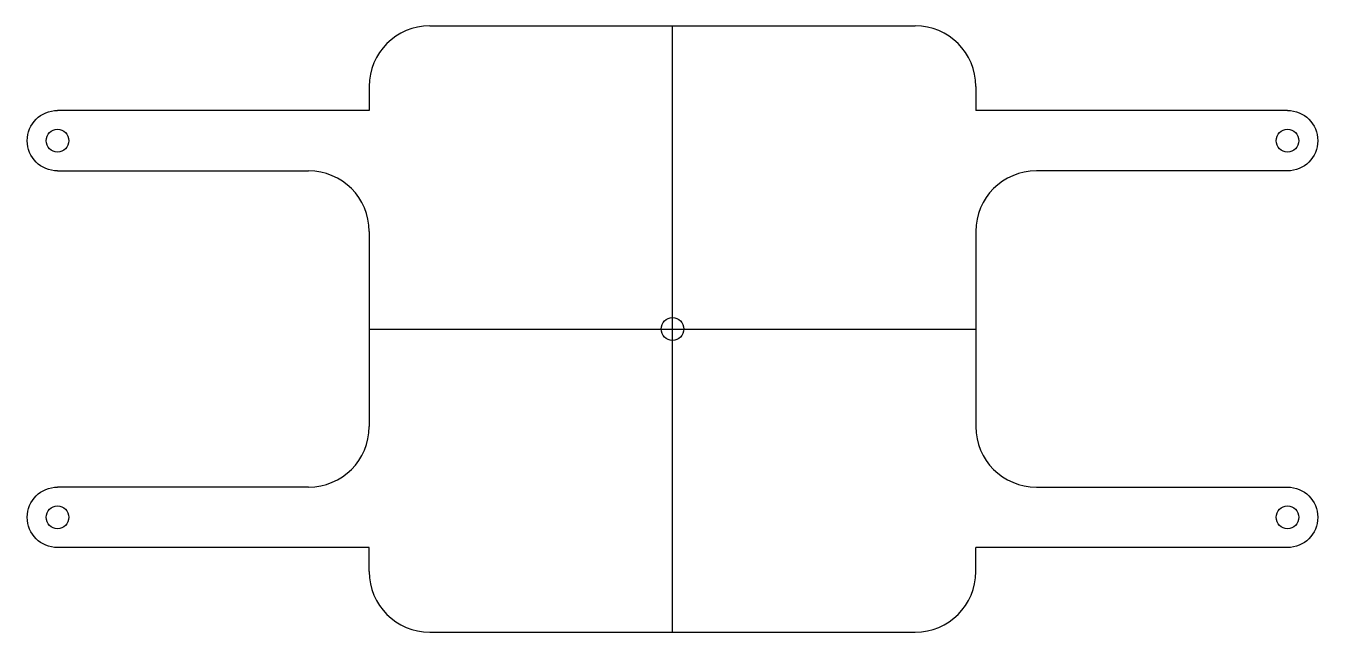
# Model space of a CAD drawing. Header units: millimetres. Extents: x -85 to 85, y -40 to 40.
import ezdxf

# ---------------------------------------------------------------- set-up
doc = ezdxf.new("R2010")
doc.units = ezdxf.units.MM
doc.layers.get('0').update_dxf_attribs({"linetype": 'CONTINUOUS'})

msp = doc.modelspace()

# ---------------------------------------------------------------- linework, layer by layer
for p, q in [((-32.08, 40.08), (32.08, 40.08)), ((0, -40.08), (0, 40.08)), ((-40.08, 32.08), (-40.08, 28.9)), ((40.08, 32.08), (40.08, 28.9)), ((-40.08, 28.9), (-81.27, 28.9)), ((81.27, 28.9), (40.08, 28.9)), ((-81.27, 20.9), (-48.08, 20.9)), ((81.27, 20.9), (48.08, 20.9)), ((-40.08, 12.9), (-40.08, -12.9)), ((40.08, 12.9), (40.08, -12.9)), ((-40.08, 0), (40.08, 0)), ((-48.08, -20.9), (-81.27, -20.9)), ((48.08, -20.9), (81.27, -20.9)), ((-40.08, -28.9), (-81.27, -28.9)), ((-40.08, -32.08), (-40.08, -28.9)), ((81.27, -28.9), (40.08, -28.9)), ((40.08, -32.08), (40.08, -28.9)), ((-32.08, -40.08), (32.08, -40.08))]:
    msp.add_line(p, q)
for centre in [(-81.27, 24.9), (81.27, 24.9), (0, 0), (-81.27, -24.9), (81.27, -24.9)]:
    msp.add_circle(centre, 1.5)
for centre, start, end in [((-32.08, 32.08), 90, 180), ((32.08, 32.08), 0, 90), ((-48.08, 12.9), 0, 90), ((48.08, 12.9), 90, 180), ((-48.08, -12.9), 270, 360), ((48.08, -12.9), 180, 270), ((-32.08, -32.08), 180, 270), ((32.08, -32.08), 270, 360)]:
    msp.add_arc(centre, 8, start, end)
at = {"extrusion": (0, 0, -1)}
for centre, start, end in [((81.27, 24.9), -90, 90), ((-81.27, 24.9), 90, 270), ((81.27, -24.9), -90, 90), ((-81.27, -24.9), 90, 270)]:
    msp.add_arc(centre, 4, start, end, dxfattribs=at)

doc.saveas('drawing.dxf')
